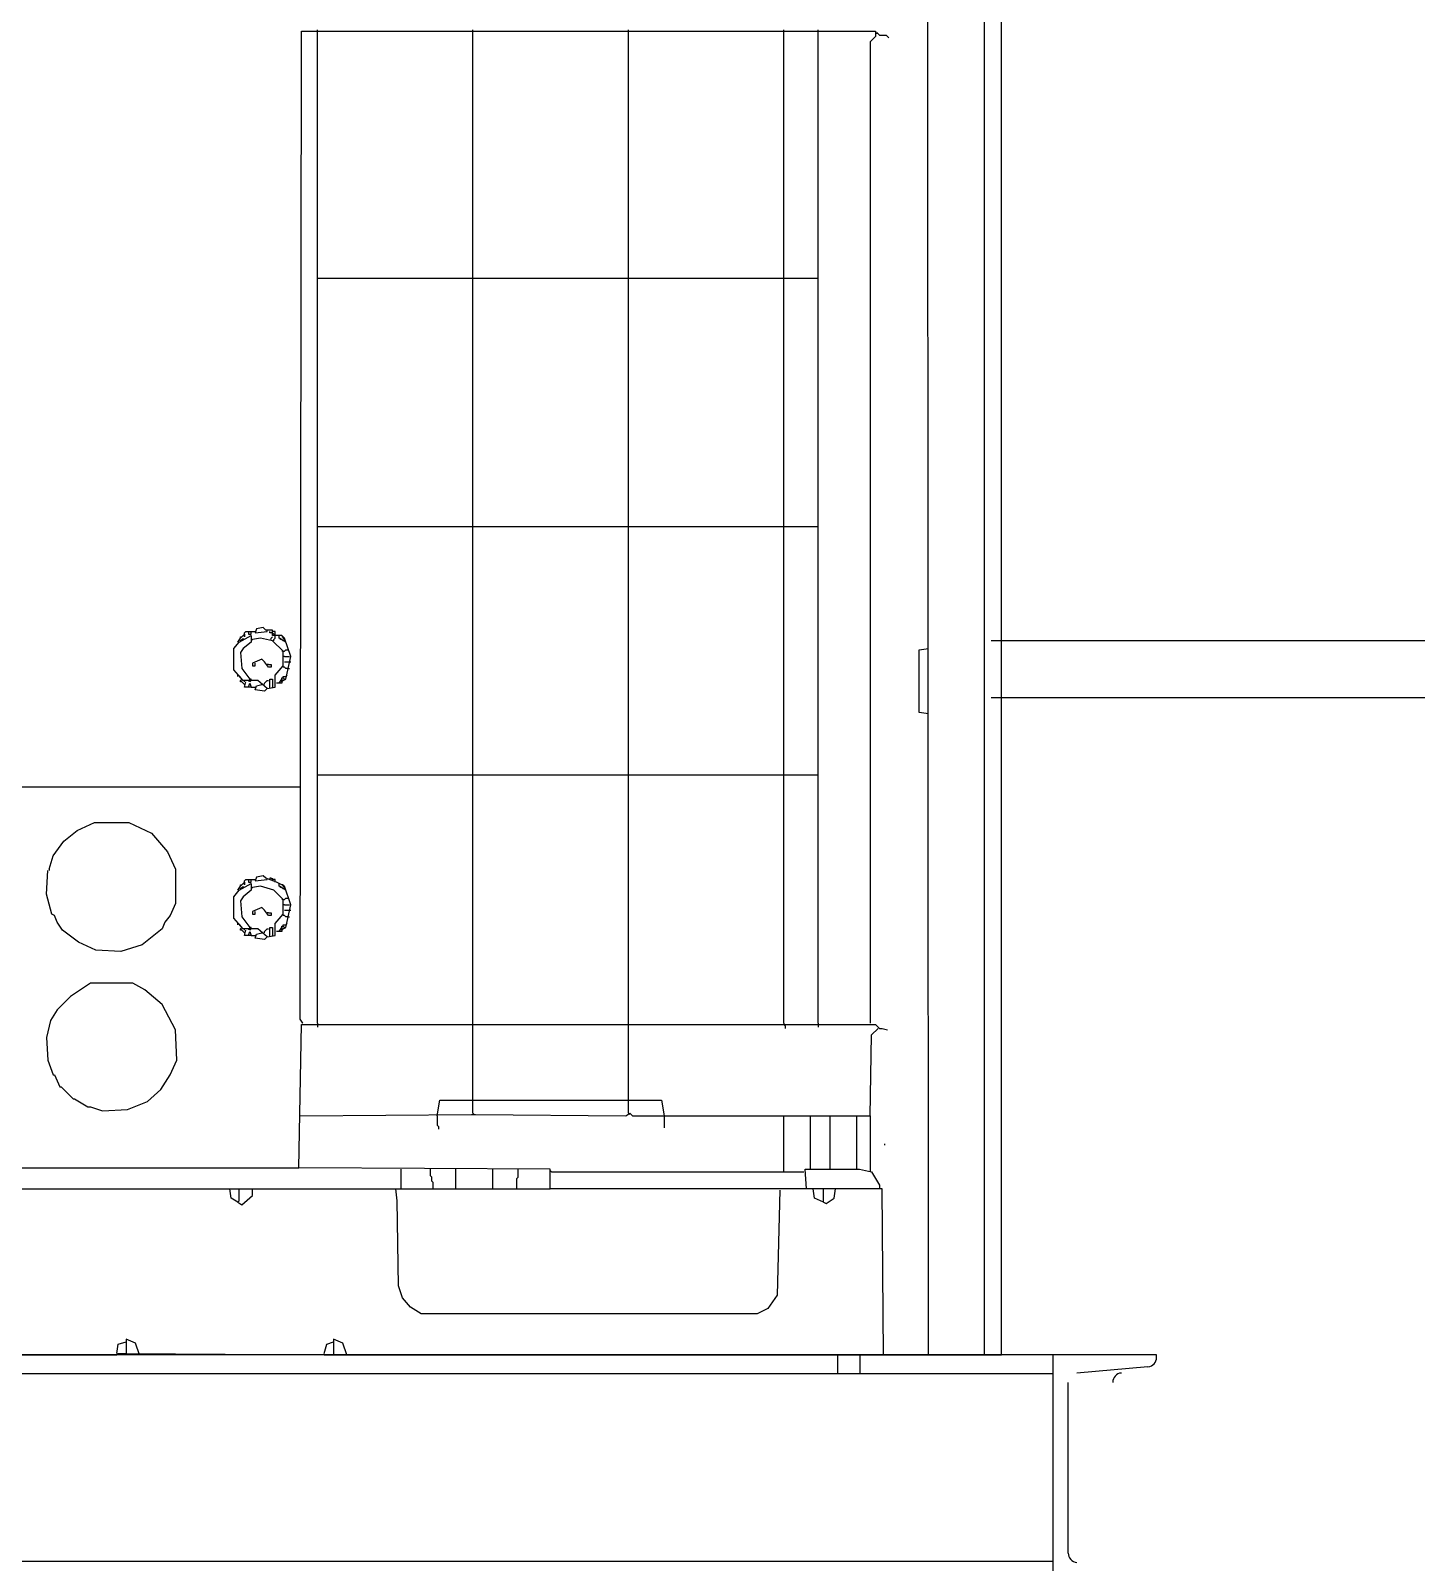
# Model space of a CAD drawing. Extents: x 3792242 to 5145247, y -1546315 to -1031918.
# Drawn here: x 4038290 to 4039028, y -1525268 to -1524453 of the extents above; entities that cross this region are included whole.
import ezdxf

# ---------------------------------------------------------------- set-up
doc = ezdxf.new("R2010")
doc.units = 0
doc.header["$MEASUREMENT"] = 0
doc.layers.add('TENKÁ', color=7, linetype='CONTINUOUS')
doc.layers.add('ZZ-chladenie', color=133, linetype='CONTINUOUS')

msp = doc.modelspace()

# ---------------------------------------------------------------- linework, layer by layer
at = {"layer": 'TENKÁ'}
for p, q in [((4041895.937, -1524777.345), (4038801.355, -1524777.345)), ((4038801.355, -1524807.345), (4041895.937, -1524807.345))]:
    msp.add_line(p, q, dxfattribs=at)
at = {"layer": 'ZZ-chladenie'}
for p, q in [((4038797.759, -1525157.345), (4038797.759, -1523467.841)), ((4038806.945, -1525157.345), (4038806.945, -1523490.453)), ((4038768.082, -1525157.345), (4038767.375, -1523672.758)), ((4038433.855, -1524978.573), (4038434.562, -1524452.855)), ((4038434.562, -1524452.855), (4038739.817, -1524452.855)), ((4038443.041, -1524980.693), (4038443.041, -1524452.149)), ((4038525.714, -1524980.693), (4038525.714, -1524452.149)), ((4038608.388, -1524980.693), (4038608.388, -1524452.149)), ((4038691.061, -1524980.693), (4038691.061, -1524452.149)), ((4038709.433, -1524980.693), (4038709.433, -1524452.149)), ((4038739.817, -1524455.681), (4038736.991, -1524458.508)), ((4038739.817, -1524452.855), (4038739.817, -1524455.681)), ((4038740.524, -1524454.268), (4038740.524, -1524453.562)), ((4038740.524, -1524453.562), (4038741.23, -1524454.268)), ((4038741.23, -1524454.268), (4038741.937, -1524454.975)), ((4038741.937, -1524454.975), (4038745.47, -1524454.975)), ((4038745.47, -1524454.975), (4038746.177, -1524455.681)), ((4038746.177, -1524455.681), (4038746.883, -1524456.388)), ((4038736.991, -1524458.508), (4038736.991, -1524980.693)), ((4038443.041, -1524584.285), (4038525.714, -1524584.285)), ((4038525.714, -1524584.285), (4038608.388, -1524584.285)), ((4038608.388, -1524584.285), (4038691.061, -1524584.285)), ((4038691.061, -1524584.285), (4038709.433, -1524584.285)), ((4038443.041, -1524716.421), (4038525.714, -1524716.421)), ((4038525.714, -1524716.421), (4038608.388, -1524716.421)), ((4038608.388, -1524716.421), (4038691.061, -1524716.421)), ((4038691.061, -1524716.421), (4038709.433, -1524716.421)), ((4038401.351, -1524777.896), (4038407.71, -1524774.362)), ((4038402.058, -1524775.776), (4038404.178, -1524773.656)), ((4038402.058, -1524775.776), (4038402.058, -1524775.069)), ((4038402.058, -1524775.069), (4038402.764, -1524775.069)), ((4038404.178, -1524772.949), (4038404.884, -1524772.243)), ((4038404.178, -1524773.656), (4038404.178, -1524772.949)), ((4038404.178, -1524773.656), (4038404.178, -1524775.069)), ((4038404.178, -1524775.069), (4038404.178, -1524773.656)), ((4038404.884, -1524772.243), (4038409.83, -1524772.243)), ((4038406.297, -1524772.243), (4038406.297, -1524773.656)), ((4038406.297, -1524773.656), (4038407.71, -1524773.656)), ((4038407.71, -1524773.656), (4038407.71, -1524772.243)), ((4038407.71, -1524774.362), (4038407.71, -1524777.896)), ((4038410.537, -1524770.83), (4038409.83, -1524772.949)), ((4038409.83, -1524772.949), (4038416.19, -1524772.243)), ((4038414.07, -1524770.123), (4038410.537, -1524770.83)), ((4038415.483, -1524771.536), (4038414.07, -1524770.123)), ((4038419.017, -1524771.536), (4038415.483, -1524771.536)), ((4038416.19, -1524772.243), (4038416.19, -1524771.536)), ((4038417.603, -1524772.949), (4038417.603, -1524772.243)), ((4038419.017, -1524772.949), (4038417.603, -1524772.949)), ((4038418.31, -1524775.776), (4038419.017, -1524775.069)), ((4038419.017, -1524774.362), (4038419.017, -1524771.536)), ((4038420.43, -1524772.243), (4038419.017, -1524772.243)), ((4038419.723, -1524773.656), (4038419.017, -1524772.949)), ((4038423.962, -1524774.362), (4038419.017, -1524774.362)), ((4038420.43, -1524774.362), (4038419.723, -1524773.656)), ((4038420.43, -1524774.362), (4038420.43, -1524772.243)), ((4038420.43, -1524775.776), (4038420.43, -1524774.362)), ((4038422.549, -1524775.776), (4038422.549, -1524774.362)), ((4038425.376, -1524775.776), (4038423.962, -1524774.362)), ((4038424.669, -1524775.069), (4038423.962, -1524775.069)), ((4038424.669, -1524775.776), (4038424.669, -1524775.069)), ((4038398.525, -1524781.429), (4038401.351, -1524777.896)), ((4038398.525, -1524792.734), (4038398.525, -1524781.429)), ((4038400.644, -1524777.896), (4038402.058, -1524775.776)), ((4038401.351, -1524776.482), (4038402.058, -1524775.776)), ((4038401.351, -1524776.482), (4038402.058, -1524777.189)), ((4038402.058, -1524777.189), (4038401.351, -1524776.482)), ((4038402.058, -1524777.189), (4038402.764, -1524776.482)), ((4038403.471, -1524781.429), (4038402.058, -1524783.548)), ((4038402.764, -1524776.482), (4038403.471, -1524776.482)), ((4038403.471, -1524776.482), (4038403.471, -1524775.776)), ((4038407.71, -1524777.896), (4038403.471, -1524781.429)), ((4038408.417, -1524776.482), (4038407.71, -1524777.189)), ((4038412.657, -1524775.776), (4038408.417, -1524776.482)), ((4038419.017, -1524777.189), (4038412.657, -1524775.776)), ((4038418.31, -1524776.482), (4038418.31, -1524775.776)), ((4038424.669, -1524782.842), (4038419.017, -1524777.189)), ((4038419.723, -1524776.482), (4038420.43, -1524775.776)), ((4038419.723, -1524777.189), (4038419.723, -1524776.482)), ((4038426.082, -1524777.896), (4038422.549, -1524775.776)), ((4038423.256, -1524776.482), (4038423.256, -1524775.776)), ((4038423.962, -1524776.482), (4038423.256, -1524776.482)), ((4038423.962, -1524776.482), (4038424.669, -1524777.189)), ((4038424.669, -1524782.842), (4038423.962, -1524782.842)), ((4038425.376, -1524776.482), (4038424.669, -1524775.776)), ((4038424.669, -1524777.189), (4038425.376, -1524776.482)), ((4038424.669, -1524777.189), (4038425.376, -1524776.482)), ((4038424.669, -1524782.842), (4038425.376, -1524782.842)), ((4038424.669, -1524790.614), (4038424.669, -1524782.842)), ((4038428.909, -1524785.669), (4038425.376, -1524775.776)), ((4038425.376, -1524782.842), (4038426.082, -1524782.135)), ((4038426.082, -1524782.135), (4038427.496, -1524782.135)), ((4038763.135, -1524782.135), (4038768.082, -1524781.429)), ((4038763.135, -1524815.346), (4038763.135, -1524782.135)), ((4038402.058, -1524783.548), (4038402.764, -1524792.028)), ((4038413.363, -1524787.082), (4038408.417, -1524789.201)), ((4038408.417, -1524789.201), (4038408.417, -1524790.614)), ((4038408.417, -1524790.614), (4038409.83, -1524790.614)), ((4038409.83, -1524790.614), (4038409.83, -1524789.201)), ((4038414.776, -1524788.495), (4038413.363, -1524787.082)), ((4038416.896, -1524791.321), (4038414.776, -1524788.495)), ((4038416.896, -1524789.908), (4038416.19, -1524789.908)), ((4038416.896, -1524789.908), (4038418.31, -1524789.908)), ((4038418.31, -1524791.321), (4038416.896, -1524791.321)), ((4038418.31, -1524789.908), (4038418.31, -1524791.321)), ((4038420.43, -1524795.561), (4038424.669, -1524790.614)), ((4038425.376, -1524785.669), (4038424.669, -1524785.669)), ((4038425.376, -1524791.321), (4038424.669, -1524791.321)), ((4038425.376, -1524785.669), (4038428.202, -1524785.669)), ((4038425.376, -1524788.495), (4038428.202, -1524788.495)), ((4038426.082, -1524792.028), (4038425.376, -1524791.321)), ((4038426.082, -1524797.681), (4038428.909, -1524785.669)), ((4038428.202, -1524788.495), (4038428.909, -1524788.495)), ((4038403.471, -1524798.387), (4038398.525, -1524792.734)), ((4038400.644, -1524796.267), (4038400.644, -1524795.561)), ((4038402.058, -1524796.974), (4038402.058, -1524796.267)), ((4038402.058, -1524798.387), (4038402.764, -1524797.681)), ((4038402.058, -1524799.094), (4038402.058, -1524798.387)), ((4038404.178, -1524800.507), (4038402.058, -1524798.387)), ((4038402.764, -1524799.094), (4038402.058, -1524799.094)), ((4038402.764, -1524792.028), (4038407.004, -1524797.681)), ((4038402.764, -1524797.681), (4038403.471, -1524798.387)), ((4038403.471, -1524799.8), (4038402.764, -1524799.094)), ((4038404.178, -1524798.387), (4038403.471, -1524798.387)), ((4038411.244, -1524798.387), (4038403.471, -1524798.387)), ((4038404.178, -1524799.094), (4038404.178, -1524798.387)), ((4038404.178, -1524801.921), (4038404.884, -1524799.094)), ((4038407.004, -1524797.681), (4038406.297, -1524799.094)), ((4038407.71, -1524797.681), (4038407.004, -1524797.681)), ((4038407.004, -1524799.094), (4038407.71, -1524798.387)), ((4038407.71, -1524798.387), (4038407.71, -1524797.681)), ((4038416.19, -1524802.627), (4038411.244, -1524798.387)), ((4038414.776, -1524799.8), (4038415.483, -1524799.094)), ((4038415.483, -1524799.094), (4038416.19, -1524798.387)), ((4038416.19, -1524798.387), (4038416.896, -1524798.387)), ((4038417.603, -1524802.627), (4038417.603, -1524797.681)), ((4038417.603, -1524797.681), (4038419.017, -1524797.681)), ((4038419.017, -1524797.681), (4038419.017, -1524801.214)), ((4038420.43, -1524801.921), (4038420.43, -1524795.561)), ((4038422.549, -1524799.8), (4038423.962, -1524797.681)), ((4038423.256, -1524798.387), (4038423.962, -1524797.681)), ((4038423.256, -1524798.387), (4038423.962, -1524799.094)), ((4038423.962, -1524799.094), (4038423.256, -1524798.387)), ((4038423.962, -1524797.681), (4038423.962, -1524796.974)), ((4038423.962, -1524796.974), (4038424.669, -1524796.974)), ((4038423.962, -1524797.681), (4038423.962, -1524799.8)), ((4038423.962, -1524799.094), (4038424.669, -1524798.387)), ((4038424.669, -1524796.974), (4038424.669, -1524796.267)), ((4038424.669, -1524796.267), (4038426.082, -1524796.267)), ((4038425.376, -1524797.681), (4038424.669, -1524796.974)), ((4038424.669, -1524798.387), (4038425.376, -1524797.681)), ((4038424.669, -1524798.387), (4038426.082, -1524797.681)), ((4038427.496, -1524792.028), (4038426.082, -1524792.028)), ((4038426.082, -1524796.267), (4038426.789, -1524795.561)), ((4038427.496, -1524792.028), (4038428.202, -1524792.028)), ((4038404.178, -1524800.507), (4038403.471, -1524799.8)), ((4038407.71, -1524801.921), (4038404.178, -1524801.921)), ((4038406.297, -1524801.921), (4038407.004, -1524799.8)), ((4038407.004, -1524799.8), (4038407.71, -1524801.921)), ((4038407.71, -1524801.921), (4038409.83, -1524801.921)), ((4038409.83, -1524803.334), (4038410.537, -1524801.214)), ((4038414.776, -1524804.04), (4038409.83, -1524803.334)), ((4038410.537, -1524801.214), (4038413.363, -1524800.507)), ((4038413.363, -1524800.507), (4038413.363, -1524799.8)), ((4038414.776, -1524800.507), (4038414.776, -1524799.8)), ((4038416.19, -1524802.627), (4038414.776, -1524804.04)), ((4038416.19, -1524802.627), (4038415.483, -1524801.921)), ((4038416.19, -1524802.627), (4038420.43, -1524801.921)), ((4038419.017, -1524801.214), (4038419.017, -1524801.921)), ((4038423.962, -1524799.8), (4038421.136, -1524799.8)), ((4038768.082, -1524816.053), (4038763.135, -1524815.346)), ((4038274.161, -1524854.916), (4038433.855, -1524854.916)), ((4038443.041, -1524848.557), (4038525.714, -1524848.557)), ((4038525.714, -1524848.557), (4038608.388, -1524848.557)), ((4038608.388, -1524848.557), (4038691.061, -1524848.557)), ((4038691.061, -1524848.557), (4038709.433, -1524848.557)), ((4038308.078, -1524883.887), (4038315.144, -1524878.234)), ((4038315.144, -1524878.234), (4038324.33, -1524873.995)), ((4038324.33, -1524873.995), (4038342.703, -1524873.995)), ((4038342.703, -1524873.995), (4038354.715, -1524879.648)), ((4038354.715, -1524879.648), (4038363.194, -1524889.54)), ((4038302.426, -1524891.659), (4038308.078, -1524883.887)), ((4038300.306, -1524898.726), (4038302.426, -1524891.659)), ((4038363.194, -1524889.54), (4038367.434, -1524898.726)), ((4038298.892, -1524912.152), (4038299.599, -1524899.432)), ((4038300.306, -1524898.726), (4038300.306, -1524899.432)), ((4038367.434, -1524898.726), (4038367.434, -1524917.098)), ((4038404.178, -1524905.085), (4038404.884, -1524904.379)), ((4038404.178, -1524905.792), (4038404.178, -1524905.085)), ((4038404.884, -1524904.379), (4038409.83, -1524904.379)), ((4038406.297, -1524904.379), (4038406.297, -1524905.792)), ((4038407.71, -1524905.792), (4038407.71, -1524904.379)), ((4038410.537, -1524902.966), (4038409.83, -1524905.085)), ((4038409.83, -1524905.085), (4038416.19, -1524904.379)), ((4038414.07, -1524902.259), (4038410.537, -1524902.966)), ((4038415.483, -1524903.672), (4038414.07, -1524902.259)), ((4038421.136, -1524905.792), (4038415.483, -1524903.672)), ((4038416.19, -1524904.379), (4038416.19, -1524903.672)), ((4038418.31, -1524903.672), (4038417.603, -1524903.672)), ((4038417.603, -1524903.672), (4038417.603, -1524904.379)), ((4038419.017, -1524904.379), (4038418.31, -1524903.672)), ((4038419.017, -1524904.379), (4038419.017, -1524903.672)), ((4038419.017, -1524904.379), (4038419.017, -1524905.085)), ((4038420.43, -1524904.379), (4038419.017, -1524904.379)), ((4038420.43, -1524905.792), (4038420.43, -1524904.379)), ((4038301.719, -1524922.75), (4038298.892, -1524912.152)), ((4038398.525, -1524913.565), (4038401.351, -1524910.032)), ((4038398.525, -1524924.87), (4038398.525, -1524913.565)), ((4038400.644, -1524910.032), (4038402.058, -1524907.912)), ((4038401.351, -1524910.032), (4038407.71, -1524906.498)), ((4038401.351, -1524908.618), (4038402.058, -1524907.912)), ((4038401.351, -1524908.618), (4038402.058, -1524909.325)), ((4038402.058, -1524909.325), (4038401.351, -1524908.618)), ((4038402.058, -1524907.912), (4038404.178, -1524905.792)), ((4038402.058, -1524907.912), (4038402.058, -1524907.205)), ((4038402.058, -1524907.205), (4038402.764, -1524907.205)), ((4038402.058, -1524909.325), (4038402.764, -1524908.618)), ((4038403.471, -1524913.565), (4038402.058, -1524915.684)), ((4038402.764, -1524908.618), (4038403.471, -1524908.618)), ((4038403.471, -1524908.618), (4038403.471, -1524907.912)), ((4038407.71, -1524910.032), (4038403.471, -1524913.565)), ((4038404.178, -1524905.792), (4038404.178, -1524907.205)), ((4038404.178, -1524907.205), (4038404.178, -1524905.792)), ((4038406.297, -1524905.792), (4038407.71, -1524905.792)), ((4038407.71, -1524906.498), (4038407.71, -1524910.032)), ((4038408.417, -1524908.618), (4038407.71, -1524909.325)), ((4038412.657, -1524907.912), (4038408.417, -1524908.618)), ((4038419.723, -1524910.032), (4038412.657, -1524907.912)), ((4038424.669, -1524914.978), (4038419.723, -1524910.032)), ((4038425.376, -1524907.912), (4038421.136, -1524905.792)), ((4038422.549, -1524907.912), (4038422.549, -1524906.498)), ((4038426.082, -1524910.032), (4038422.549, -1524907.912)), ((4038423.256, -1524908.618), (4038423.256, -1524907.912)), ((4038423.962, -1524908.618), (4038423.256, -1524908.618)), ((4038424.669, -1524907.205), (4038423.962, -1524907.205)), ((4038423.962, -1524908.618), (4038424.669, -1524909.325)), ((4038424.669, -1524907.912), (4038424.669, -1524907.205)), ((4038425.376, -1524908.618), (4038424.669, -1524907.912)), ((4038424.669, -1524909.325), (4038425.376, -1524908.618)), ((4038424.669, -1524909.325), (4038425.376, -1524908.618)), ((4038428.909, -1524917.805), (4038425.376, -1524907.912)), ((4038367.434, -1524917.098), (4038364.608, -1524923.457)), ((4038402.058, -1524915.684), (4038402.764, -1524924.164)), ((4038413.363, -1524919.218), (4038408.417, -1524921.337)), ((4038408.417, -1524921.337), (4038408.417, -1524922.75)), ((4038409.83, -1524922.75), (4038409.83, -1524921.337)), ((4038414.776, -1524920.631), (4038413.363, -1524919.218)), ((4038416.896, -1524923.457), (4038414.776, -1524920.631)), ((4038424.669, -1524914.978), (4038423.962, -1524914.978)), ((4038424.669, -1524914.978), (4038425.376, -1524914.978)), ((4038424.669, -1524922.75), (4038424.669, -1524914.978)), ((4038425.376, -1524917.805), (4038424.669, -1524917.805)), ((4038425.376, -1524914.978), (4038426.082, -1524914.271)), ((4038425.376, -1524917.805), (4038428.202, -1524917.805)), ((4038425.376, -1524920.631), (4038428.202, -1524920.631)), ((4038426.082, -1524914.271), (4038427.496, -1524914.271)), ((4038426.082, -1524929.817), (4038428.909, -1524917.805)), ((4038428.202, -1524920.631), (4038428.909, -1524920.631)), ((4038303.133, -1524923.457), (4038301.719, -1524922.75)), ((4038304.546, -1524926.99), (4038303.133, -1524923.457)), ((4038307.372, -1524931.23), (4038304.546, -1524926.99)), ((4038361.781, -1524926.99), (4038360.368, -1524930.523)), ((4038364.608, -1524923.457), (4038361.781, -1524926.99)), ((4038403.471, -1524930.523), (4038398.525, -1524924.87)), ((4038400.644, -1524928.403), (4038400.644, -1524927.697)), ((4038402.058, -1524929.11), (4038402.058, -1524928.403)), ((4038402.058, -1524930.523), (4038402.764, -1524929.817)), ((4038402.764, -1524924.164), (4038407.004, -1524929.817)), ((4038402.764, -1524929.817), (4038403.471, -1524930.523)), ((4038407.004, -1524929.817), (4038406.297, -1524931.23)), ((4038407.71, -1524929.817), (4038407.004, -1524929.817)), ((4038407.71, -1524930.523), (4038407.71, -1524929.817)), ((4038408.417, -1524922.75), (4038409.83, -1524922.75)), ((4038416.896, -1524922.044), (4038416.19, -1524922.044)), ((4038416.896, -1524922.044), (4038418.31, -1524922.044)), ((4038418.31, -1524923.457), (4038416.896, -1524923.457)), ((4038417.603, -1524934.763), (4038417.603, -1524929.817)), ((4038417.603, -1524929.817), (4038419.017, -1524929.817)), ((4038418.31, -1524922.044), (4038418.31, -1524923.457)), ((4038419.017, -1524929.817), (4038419.017, -1524933.35)), ((4038420.43, -1524927.697), (4038424.669, -1524922.75)), ((4038420.43, -1524934.057), (4038420.43, -1524927.697)), ((4038422.549, -1524931.936), (4038423.962, -1524929.817)), ((4038423.256, -1524930.523), (4038423.962, -1524929.817)), ((4038423.962, -1524929.817), (4038423.962, -1524929.11)), ((4038423.962, -1524929.11), (4038424.669, -1524929.11)), ((4038423.962, -1524929.817), (4038423.962, -1524931.936)), ((4038425.376, -1524923.457), (4038424.669, -1524923.457)), ((4038424.669, -1524929.11), (4038424.669, -1524928.403)), ((4038424.669, -1524928.403), (4038426.082, -1524928.403)), ((4038425.376, -1524929.817), (4038424.669, -1524929.11)), ((4038424.669, -1524930.523), (4038425.376, -1524929.817)), ((4038424.669, -1524930.523), (4038426.082, -1524929.817)), ((4038426.082, -1524924.164), (4038425.376, -1524923.457)), ((4038427.496, -1524924.164), (4038426.082, -1524924.164)), ((4038426.082, -1524928.403), (4038426.789, -1524927.697)), ((4038427.496, -1524924.164), (4038428.202, -1524924.164)), ((4038315.851, -1524937.589), (4038307.372, -1524931.23)), ((4038325.037, -1524941.829), (4038315.851, -1524937.589)), ((4038360.368, -1524930.523), (4038349.769, -1524939.002)), ((4038402.058, -1524931.23), (4038402.058, -1524930.523)), ((4038404.178, -1524932.643), (4038402.058, -1524930.523)), ((4038402.764, -1524931.23), (4038402.058, -1524931.23)), ((4038403.471, -1524931.936), (4038402.764, -1524931.23)), ((4038404.178, -1524930.523), (4038403.471, -1524930.523)), ((4038411.244, -1524930.523), (4038403.471, -1524930.523)), ((4038404.178, -1524932.643), (4038403.471, -1524931.936)), ((4038404.178, -1524931.23), (4038404.178, -1524930.523)), ((4038404.178, -1524934.057), (4038404.884, -1524931.23)), ((4038407.71, -1524934.057), (4038404.178, -1524934.057)), ((4038406.297, -1524934.057), (4038407.004, -1524931.936)), ((4038407.004, -1524931.23), (4038407.71, -1524930.523)), ((4038407.004, -1524931.936), (4038407.71, -1524934.057)), ((4038407.71, -1524934.057), (4038409.83, -1524934.057)), ((4038409.83, -1524935.47), (4038410.537, -1524933.35)), ((4038414.776, -1524936.176), (4038409.83, -1524935.47)), ((4038410.537, -1524933.35), (4038413.363, -1524932.643)), ((4038416.19, -1524934.763), (4038411.244, -1524930.523)), ((4038413.363, -1524932.643), (4038413.363, -1524931.936)), ((4038414.776, -1524931.936), (4038415.483, -1524931.23)), ((4038414.776, -1524932.643), (4038414.776, -1524931.936)), ((4038416.19, -1524934.763), (4038414.776, -1524936.176)), ((4038415.483, -1524931.23), (4038416.19, -1524930.523)), ((4038416.19, -1524934.763), (4038415.483, -1524934.057)), ((4038416.19, -1524930.523), (4038416.896, -1524930.523)), ((4038416.19, -1524934.763), (4038420.43, -1524934.057)), ((4038419.017, -1524933.35), (4038419.017, -1524934.057)), ((4038423.962, -1524931.936), (4038421.136, -1524931.936)), ((4038423.256, -1524930.523), (4038423.962, -1524931.23)), ((4038423.962, -1524931.23), (4038423.256, -1524930.523)), ((4038423.962, -1524931.23), (4038424.669, -1524930.523)), ((4038338.462, -1524942.536), (4038325.037, -1524941.829)), ((4038349.769, -1524939.002), (4038338.462, -1524942.536)), ((4038322.211, -1524959.494), (4038311.612, -1524966.56)), ((4038344.822, -1524959.494), (4038322.211, -1524959.494)), ((4038351.182, -1524963.027), (4038344.822, -1524959.494)), ((4038311.612, -1524966.56), (4038304.546, -1524973.627)), ((4038360.368, -1524970.8), (4038351.182, -1524963.027)), ((4038304.546, -1524973.627), (4038301.012, -1524979.279)), ((4038367.434, -1524984.225), (4038360.368, -1524970.8)), ((4038435.269, -1524980.693), (4038433.855, -1524978.573)), ((4038301.012, -1524979.279), (4038298.892, -1524988.466)), ((4038368.14, -1525000.477), (4038367.434, -1524984.225)), ((4038433.148, -1525057.713), (4038434.562, -1524981.399)), ((4038435.269, -1524980.693), (4038434.562, -1524979.986)), ((4038434.562, -1524981.399), (4038739.817, -1524981.399)), ((4038443.041, -1524980.693), (4038443.041, -1524982.812)), ((4038525.714, -1525020.969), (4038525.714, -1524980.693)), ((4038608.388, -1525020.969), (4038608.388, -1524980.693)), ((4038691.061, -1524980.693), (4038691.061, -1524981.399)), ((4038691.061, -1524981.399), (4038691.768, -1524982.106)), ((4038691.768, -1524982.106), (4038691.768, -1524983.519)), ((4038709.433, -1524980.693), (4038709.433, -1524982.812)), ((4038736.991, -1525030.155), (4038737.697, -1524987.052)), ((4038737.697, -1524987.052), (4038741.23, -1524983.519)), ((4038739.817, -1524981.399), (4038741.937, -1524983.519)), ((4038741.937, -1524983.519), (4038743.35, -1524983.519)), ((4038743.35, -1524983.519), (4038746.177, -1524984.225)), ((4038298.892, -1524988.466), (4038299.599, -1525000.477)), ((4038299.599, -1525000.477), (4038302.426, -1525008.25)), ((4038364.608, -1525008.25), (4038368.14, -1525000.477)), ((4038302.426, -1525008.25), (4038303.133, -1525008.25)), ((4038303.133, -1525008.25), (4038305.959, -1525014.61)), ((4038359.661, -1525016.023), (4038364.608, -1525008.25)), ((4038305.959, -1525014.61), (4038306.665, -1525014.61)), ((4038306.665, -1525014.61), (4038313.025, -1525020.969)), ((4038352.595, -1525022.382), (4038359.661, -1525016.023)), ((4038313.025, -1525020.969), (4038313.731, -1525020.969)), ((4038313.731, -1525020.969), (4038320.798, -1525025.209)), ((4038320.798, -1525025.209), (4038322.211, -1525025.209)), ((4038322.211, -1525025.209), (4038328.57, -1525027.329)), ((4038328.57, -1525027.329), (4038341.996, -1525026.622)), ((4038341.996, -1525026.622), (4038352.595, -1525022.382)), ((4038506.636, -1525030.155), (4038508.049, -1525021.676)), ((4038508.049, -1525021.676), (4038626.053, -1525021.676)), ((4038525.714, -1525028.742), (4038525.714, -1525020.969)), ((4038608.388, -1525028.742), (4038608.388, -1525020.969)), ((4038626.053, -1525021.676), (4038627.466, -1525030.155)), ((4038433.855, -1525030.155), (4038525.007, -1525029.449)), ((4038506.636, -1525030.155), (4038506.636, -1525035.102)), ((4038506.636, -1525035.102), (4038507.342, -1525035.808)), ((4038507.342, -1525035.808), (4038507.342, -1525037.221)), ((4038525.007, -1525029.449), (4038527.128, -1525029.449)), ((4038525.714, -1525028.742), (4038526.421, -1525029.449)), ((4038527.128, -1525029.449), (4038606.975, -1525030.155)), ((4038606.975, -1525030.155), (4038609.094, -1525028.742)), ((4038608.388, -1525028.742), (4038609.094, -1525029.449)), ((4038609.094, -1525028.742), (4038610.507, -1525030.155)), ((4038610.507, -1525030.155), (4038691.061, -1525030.155)), ((4038627.466, -1525030.155), (4038627.466, -1525036.515)), ((4038691.061, -1525059.833), (4038691.061, -1525030.155)), ((4038691.061, -1525030.155), (4038736.991, -1525030.155)), ((4038705.193, -1525058.42), (4038705.193, -1525030.155)), ((4038715.792, -1525058.42), (4038715.792, -1525030.155)), ((4038729.925, -1525058.42), (4038729.925, -1525030.155)), ((4038736.991, -1525030.155), (4038736.991, -1525059.126)), ((4038744.763, -1525045.701), (4038744.763, -1525044.994)), ((4038274.161, -1525057.713), (4038433.148, -1525057.713)), ((4038566.698, -1525058.42), (4038433.148, -1525057.713)), ((4038487.557, -1525069.019), (4038487.557, -1525058.42)), ((4038503.103, -1525061.953), (4038503.103, -1525058.42)), ((4038516.528, -1525069.019), (4038516.528, -1525058.42)), ((4038536.314, -1525069.019), (4038536.314, -1525058.42)), ((4038549.739, -1525062.659), (4038549.739, -1525058.42)), ((4038566.698, -1525069.019), (4038566.698, -1525058.42)), ((4038567.405, -1525059.833), (4038566.698, -1525059.126)), ((4038567.405, -1525059.833), (4038701.66, -1525059.833)), ((4038703.073, -1525069.019), (4038702.367, -1525058.42)), ((4038702.367, -1525058.42), (4038731.338, -1525058.42)), ((4038731.338, -1525058.42), (4038737.697, -1525059.833)), ((4038736.991, -1525059.126), (4038736.991, -1525059.833)), ((4038737.697, -1525059.833), (4038741.937, -1525066.899)), ((4038503.81, -1525062.659), (4038503.103, -1525061.953)), ((4038503.81, -1525064.779), (4038503.81, -1525062.659)), ((4038504.516, -1525065.486), (4038503.81, -1525064.779)), ((4038504.516, -1525069.019), (4038504.516, -1525065.486)), ((4038549.032, -1525063.366), (4038549.739, -1525062.659)), ((4038549.032, -1525069.019), (4038549.032, -1525063.366)), ((4038741.937, -1525066.899), (4038741.937, -1525069.019)), ((4038281.934, -1525069.019), (4038566.698, -1525069.019)), ((4038397.112, -1525073.965), (4038396.405, -1525069.019)), ((4038400.644, -1525076.085), (4038397.112, -1525073.965)), ((4038400.644, -1525076.085), (4038401.351, -1525075.378)), ((4038400.644, -1525076.085), (4038402.764, -1525077.498)), ((4038401.351, -1525075.378), (4038401.351, -1525069.019)), ((4038402.764, -1525077.498), (4038408.417, -1525072.552)), ((4038408.417, -1525072.552), (4038408.417, -1525069.019)), ((4038485.437, -1525075.378), (4038484.731, -1525069.019)), ((4038486.144, -1525120.602), (4038485.437, -1525075.378)), ((4038743.35, -1525069.019), (4038566.698, -1525069.019)), ((4038688.941, -1525069.725), (4038687.528, -1525125.547)), ((4038707.313, -1525073.965), (4038706.607, -1525069.019)), ((4038712.259, -1525076.085), (4038707.313, -1525073.965)), ((4038712.259, -1525076.085), (4038712.259, -1525069.019)), ((4038712.259, -1525076.085), (4038713.673, -1525076.791)), ((4038713.673, -1525076.791), (4038717.912, -1525073.965)), ((4038717.912, -1525073.965), (4038718.619, -1525069.019)), ((4038744.057, -1525157.345), (4038743.35, -1525069.019)), ((4038488.264, -1525126.961), (4038486.144, -1525120.602)), ((4038687.528, -1525125.547), (4038682.582, -1525132.613)), ((4038492.504, -1525131.907), (4038488.264, -1525126.961)), ((4038498.157, -1525135.44), (4038492.504, -1525131.907)), ((4038682.582, -1525132.613), (4038676.929, -1525135.44)), ((4038676.929, -1525135.44), (4038498.157, -1525135.44)), ((4038346.235, -1525150.986), (4038341.289, -1525148.865)), ((4038341.289, -1525148.865), (4038341.289, -1525156.638)), ((4038456.466, -1525150.986), (4038451.52, -1525148.865)), ((4038451.52, -1525148.865), (4038451.52, -1525156.638)), ((4038889.369, -1525157.345), (4036575.505, -1525157.345)), ((4038249.43, -1525157.345), (4038336.343, -1525157.345)), ((4038336.343, -1525156.638), (4038337.049, -1525151.692)), ((4038336.343, -1525157.345), (4038337.049, -1525156.638)), ((4038337.049, -1525151.692), (4038341.289, -1525150.279)), ((4038337.049, -1525156.638), (4038339.876, -1525156.638)), ((4038339.876, -1525156.638), (4038341.289, -1525156.638)), ((4038341.289, -1525156.638), (4038341.289, -1525157.345)), ((4038341.289, -1525156.638), (4038446.574, -1525157.345)), ((4038348.355, -1525157.345), (4038346.235, -1525150.986)), ((4038446.574, -1525156.638), (4038447.987, -1525151.692)), ((4038446.574, -1525157.345), (4038806.945, -1525157.345)), ((4038447.987, -1525151.692), (4038451.52, -1525150.279)), ((4038451.52, -1525156.638), (4038451.52, -1525157.345)), ((4038458.587, -1525157.345), (4038456.466, -1525150.986)), ((4038719.774, -1525167.345), (4038719.774, -1525157.345)), ((4038731.774, -1525167.345), (4038731.774, -1525157.345)), ((4038879.927, -1525157.345), (4038813.197, -1525157.345)), ((4038834.369, -1525277.345), (4038834.369, -1525157.345)), ((4038889.369, -1525157.345), (4038834.369, -1525157.345)), ((4038889.369, -1525158.659), (4038889.369, -1525157.345)), ((4038889.369, -1525158.659), (4038889.369, -1525157.345)), ((4038884.805, -1525163.64), (4038846.933, -1525166.954)), ((4038834.369, -1525167.345), (4036575.505, -1525167.345)), ((4038842.369, -1525262.756), (4038842.369, -1525171.935)), ((4038834.369, -1525267.345), (4036575.505, -1525267.345))]:
    msp.add_line(p, q, dxfattribs=at)
for centre, start, end in [((4038884.369, -1525158.659), 275, 0), ((4038871.066, -1525171.935), 95, 180), ((4038847.369, -1525262.756), 180, 265)]:
    msp.add_arc(centre, 5, start, end, dxfattribs=at)

doc.saveas('drawing.dxf')
